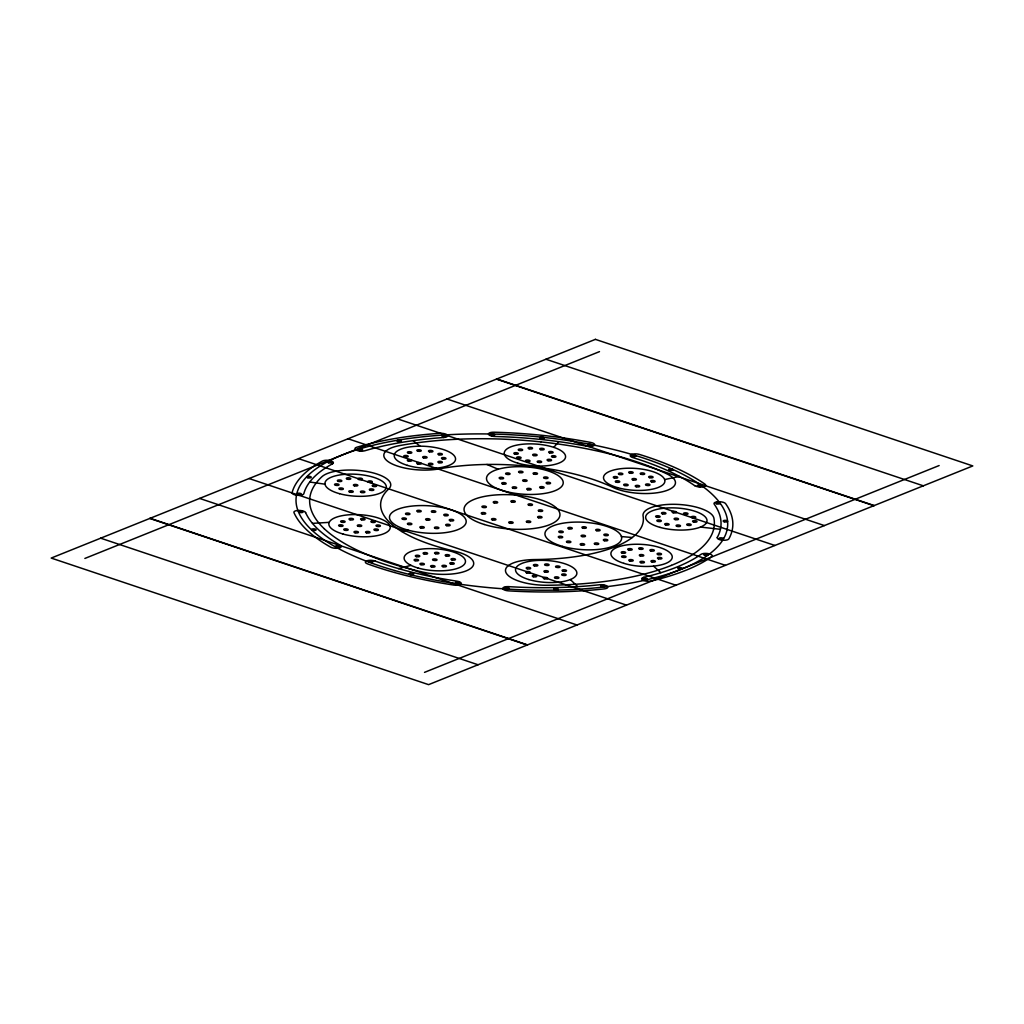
<?xml version="1.0" encoding="UTF-8"?>
<svg xmlns="http://www.w3.org/2000/svg" width="1024" height="1024" viewBox="0 0 1024 1024"><rect width="100%" height="100%" fill="white"/><g stroke="black" fill="none" stroke-linecap="round" stroke-linejoin="round"><path stroke-width="1.5" d="M553.818 447.36L558.707 441.626M84.864 558.451L599.488 351.629M424.512 672.371L939.136 465.549M398.541 568.627L410.97 565.35M664.627 479.565L679.526 476.429M401.638 531.469L408.128 530.15M312.474 523.366L329.203 522.355M621.427 536.563L632.294 537.51M700.493 527.066L720.397 529.306M309.722 482.022L324.979 484.186M545.933 359.232L923.328 485.824M496.819 378.97L874.214 505.562M496.461 379.123L873.856 505.702M446.989 399.002L824.384 525.581M397.517 418.88L774.912 545.472M348.045 438.771L725.44 565.35M298.56 458.65L675.955 585.229M249.088 478.528L626.483 605.12M199.616 498.419L577.011 624.998M150.144 518.298L527.539 644.877M149.786 518.438L527.181 645.03M100.672 538.176L478.067 664.768M486.912 464.461L498.189 469.248M413.158 440.64L420.006 446.182M653.53 566.131L660.838 572.71M570.33 579.558L577.715 586.65M595.405 339.354L51.2 558.067L428.595 684.646L972.8 465.933L595.405 339.354M671.398 565.376L671.155 565.478A202.714 72.32 3.6 0 1 547.123 585.267A35.546 12.685 3.6 0 1 506.022 572.71A35.546 12.685 3.6 0 1 534.81 559.565A131.61 46.95 3.6 0 0 643.085 516.058A35.546 12.685 3.6 0 1 676.122 504.346A35.546 12.685 3.6 0 1 713.907 518.234A202.714 72.32 3.6 0 1 671.398 565.376M540.928 441.894L540.531 441.856A202.714 72.32 3.6 0 0 399.565 445.606A35.546 12.685 3.6 0 0 389.773 462.682A35.546 12.685 3.6 0 0 439.002 468.89A131.61 46.95 3.6 0 1 612.762 487.347A35.546 12.685 3.6 0 0 662.758 491.686A35.546 12.685 3.6 0 0 667.2 474.035A202.714 72.32 3.6 0 0 540.928 441.894M324.237 528.704L324.083 528.563A202.714 72.32 3.6 0 1 321.946 476.698A35.546 12.685 3.6 0 1 367.45 471.629A35.546 12.685 3.6 0 1 388.608 489.075A131.61 46.95 3.6 0 0 453.901 550.989A35.546 12.685 3.6 0 1 470.042 568.896A35.546 12.685 3.6 0 1 422.515 572.058A202.714 72.32 3.6 0 1 324.237 528.704M717.274 537.421A209.408 74.701 3.6 0 0 714.176 504.077A5.914 2.112 3.6 0 1 718.387 501.734A5.914 2.112 3.6 0 1 725.594 503.629A221.222 78.925 3.6 0 1 728.858 538.854A5.914 2.112 3.6 0 1 721.946 540.147A5.914 2.112 3.6 0 1 717.274 537.421M643.84 577.306A209.408 74.701 3.6 0 0 701.03 554.33A5.914 2.112 3.6 0 1 708.89 553.741A5.914 2.112 3.6 0 1 711.706 556.71A221.222 78.925 3.6 0 1 651.29 580.992A5.914 2.112 3.6 0 1 642.982 580.237A5.914 2.112 3.6 0 1 643.84 577.306M508.736 586.637A209.408 74.701 3.6 0 0 599.45 584.768A5.914 2.112 3.6 0 1 607.283 586.227A5.914 2.112 3.6 0 1 604.39 588.877A221.222 78.925 3.6 0 1 508.557 590.861A5.914 2.112 3.6 0 1 502.746 588.39A5.914 2.112 3.6 0 1 508.736 586.637M375.142 561.05A209.408 74.701 3.6 0 0 456.934 581.171A5.914 2.112 3.6 0 1 461.069 583.987A5.914 2.112 3.6 0 1 453.824 585.075A221.222 78.925 3.6 0 1 367.411 563.827A5.914 2.112 3.6 0 1 366.81 560.806A5.914 2.112 3.6 0 1 375.142 561.05M305.6 512.55A209.408 74.701 3.6 0 0 340.25 545.229A5.914 2.112 3.6 0 1 338.765 548.096A5.914 2.112 3.6 0 1 330.547 547.11A221.222 78.925 3.6 0 1 293.952 512.576A5.914 2.112 3.6 0 1 298.842 510.426A5.914 2.112 3.6 0 1 305.6 512.55M332.57 463.757A209.408 74.701 3.6 0 0 303.834 493.734A5.914 2.112 3.6 0 1 297.421 495.296A5.914 2.112 3.6 0 1 292.083 492.698A221.222 78.925 3.6 0 1 322.445 461.03A5.914 2.112 3.6 0 1 330.534 460.749A5.914 2.112 3.6 0 1 332.57 463.757M443.686 437.53A209.408 74.701 3.6 0 0 364.966 450.739A5.914 2.112 3.6 0 1 356.621 450.266A5.914 2.112 3.6 0 1 356.659 447.283A221.222 78.925 3.6 0 1 439.834 433.318A5.914 2.112 3.6 0 1 447.334 435.046A5.914 2.112 3.6 0 1 443.686 437.53M586.662 446.195A209.408 74.701 3.6 0 0 494.874 436.48A5.914 2.112 3.6 0 1 488.512 434.202A5.914 2.112 3.6 0 1 493.914 432.218A221.222 78.925 3.6 0 1 590.874 442.483A5.914 2.112 3.6 0 1 594.278 445.402A5.914 2.112 3.6 0 1 586.662 446.195M694.656 485.632A209.408 74.701 3.6 0 0 632.717 457.536A5.914 2.112 3.6 0 1 631.309 454.515A5.914 2.112 3.6 0 1 639.539 454.464A221.222 78.925 3.6 0 1 704.96 484.134A5.914 2.112 3.6 0 1 702.682 486.886A5.914 2.112 3.6 0 1 694.656 485.632M533.286 576.73A2.24 0.794 3.6 0 0 536.781 576.32A2.24 0.794 3.6 0 0 533.581 575.36A2.24 0.794 3.6 0 0 533.286 576.73M556.544 567.36A2.24 0.794 3.6 0 0 560.038 566.95A2.24 0.794 3.6 0 0 556.838 565.99A2.24 0.794 3.6 0 0 556.544 567.36M534.374 565.862A2.24 0.794 3.6 0 0 537.869 565.453A2.24 0.794 3.6 0 0 534.669 564.493A2.24 0.794 3.6 0 0 534.374 565.862M526.771 572.902A2.24 0.794 3.6 0 0 530.266 572.493A2.24 0.794 3.6 0 0 527.078 571.533A2.24 0.794 3.6 0 0 526.771 572.902M563.059 571.187A2.24 0.794 3.6 0 0 566.554 570.778A2.24 0.794 3.6 0 0 563.354 569.818A2.24 0.794 3.6 0 0 563.059 571.187M527.194 568.755A2.24 0.794 3.6 0 0 530.688 568.346A2.24 0.794 3.6 0 0 527.488 567.386A2.24 0.794 3.6 0 0 527.194 568.755M562.637 575.334A2.24 0.794 3.6 0 0 566.131 574.925A2.24 0.794 3.6 0 0 562.931 573.965A2.24 0.794 3.6 0 0 562.637 575.334M544.243 578.752A2.24 0.794 3.6 0 0 547.738 578.342A2.24 0.794 3.6 0 0 544.538 577.395A2.24 0.794 3.6 0 0 544.243 578.752M545.587 565.338A2.24 0.794 3.6 0 0 549.082 564.928A2.24 0.794 3.6 0 0 545.882 563.968A2.24 0.794 3.6 0 0 545.587 565.338M544.909 572.045A2.24 0.794 3.6 0 0 548.416 571.635A2.24 0.794 3.6 0 0 545.216 570.675A2.24 0.794 3.6 0 0 544.909 572.045M555.456 578.227A2.24 0.794 3.6 0 0 558.95 577.818A2.24 0.794 3.6 0 0 555.75 576.858A2.24 0.794 3.6 0 0 555.456 578.227M528.845 579.558A30.746 10.97 3.6 0 0 576.781 573.978A30.746 10.97 3.6 0 0 532.928 560.819A30.746 10.97 3.6 0 0 528.845 579.558M554.816 589.798A2.24 0.794 3.6 0 0 558.31 589.389A2.24 0.794 3.6 0 0 555.123 588.429A2.24 0.794 3.6 0 0 554.816 589.798M539.2 511.232A2.24 0.794 3.6 0 0 542.72 510.848A2.24 0.794 3.6 0 0 539.558 509.875A2.24 0.794 3.6 0 0 539.2 511.232M623.834 563.341A30.746 10.97 3.6 0 0 672.128 558.042A30.746 10.97 3.6 0 0 628.749 544.666A30.746 10.97 3.6 0 0 623.834 563.341M658.406 558.797A2.24 0.794 3.6 0 0 661.926 558.413A2.24 0.794 3.6 0 0 658.765 557.44A2.24 0.794 3.6 0 0 658.406 558.797M640.282 555.93A2.24 0.794 3.6 0 0 643.802 555.546A2.24 0.794 3.6 0 0 640.64 554.573A2.24 0.794 3.6 0 0 640.282 555.93M628.672 549.978A2.24 0.794 3.6 0 0 632.192 549.594A2.24 0.794 3.6 0 0 629.03 548.608A2.24 0.794 3.6 0 0 628.672 549.978M651.878 561.894A2.24 0.794 3.6 0 0 655.398 561.51A2.24 0.794 3.6 0 0 652.237 560.538A2.24 0.794 3.6 0 0 651.878 561.894M658.01 554.598A2.24 0.794 3.6 0 0 661.53 554.214A2.24 0.794 3.6 0 0 658.368 553.242A2.24 0.794 3.6 0 0 658.01 554.598M622.541 557.261A2.24 0.794 3.6 0 0 626.061 556.877A2.24 0.794 3.6 0 0 622.899 555.904A2.24 0.794 3.6 0 0 622.541 557.261M650.842 550.925A2.24 0.794 3.6 0 0 654.362 550.528A2.24 0.794 3.6 0 0 651.2 549.555A2.24 0.794 3.6 0 0 650.842 550.925M629.722 560.947A2.24 0.794 3.6 0 0 633.242 560.563A2.24 0.794 3.6 0 0 630.08 559.59A2.24 0.794 3.6 0 0 629.722 560.947M622.144 553.075A2.24 0.794 3.6 0 0 625.664 552.691A2.24 0.794 3.6 0 0 622.502 551.718A2.24 0.794 3.6 0 0 622.144 553.075M639.629 549.146A2.24 0.794 3.6 0 0 643.149 548.762A2.24 0.794 3.6 0 0 639.987 547.789A2.24 0.794 3.6 0 0 639.629 549.146M640.922 562.726A2.24 0.794 3.6 0 0 644.442 562.33A2.24 0.794 3.6 0 0 641.28 561.357A2.24 0.794 3.6 0 0 640.922 562.726M484.25 524.48A48.026 17.139 3.6 0 0 559.744 516.224A48.026 17.139 3.6 0 0 492.006 495.296A48.026 17.139 3.6 0 0 484.25 524.48M527.232 522.291A2.24 0.794 3.6 0 0 530.765 521.907A2.24 0.794 3.6 0 0 527.603 520.934A2.24 0.794 3.6 0 0 527.232 522.291M482.88 507.418A2.24 0.794 3.6 0 0 486.4 507.021A2.24 0.794 3.6 0 0 483.238 506.048A2.24 0.794 3.6 0 0 482.88 507.418M538.534 517.747A2.24 0.794 3.6 0 0 542.054 517.363A2.24 0.794 3.6 0 0 538.893 516.39A2.24 0.794 3.6 0 0 538.534 517.747M511.782 502.042A2.24 0.794 3.6 0 0 515.302 501.658A2.24 0.794 3.6 0 0 512.141 500.685A2.24 0.794 3.6 0 0 511.782 502.042M492.429 519.923A2.24 0.794 3.6 0 0 495.949 519.539A2.24 0.794 3.6 0 0 492.787 518.566A2.24 0.794 3.6 0 0 492.429 519.923M509.632 523.123A2.24 0.794 3.6 0 0 513.152 522.739A2.24 0.794 3.6 0 0 509.99 521.766A2.24 0.794 3.6 0 0 509.632 523.123M494.17 502.874A2.24 0.794 3.6 0 0 497.69 502.49A2.24 0.794 3.6 0 0 494.528 501.517A2.24 0.794 3.6 0 0 494.17 502.874M528.986 505.242A2.24 0.794 3.6 0 0 532.506 504.858A2.24 0.794 3.6 0 0 529.344 503.872A2.24 0.794 3.6 0 0 528.986 505.242M482.214 513.933A2.24 0.794 3.6 0 0 485.734 513.536A2.24 0.794 3.6 0 0 482.573 512.563A2.24 0.794 3.6 0 0 482.214 513.933M394.906 570.586A216.218 77.133 3.6 0 0 727.437 527.68A216.218 77.133 3.6 0 0 413.21 437.926A216.218 77.133 3.6 0 0 394.906 570.586M415.104 560.717A2.24 0.794 3.6 0 0 418.573 560.294A2.24 0.794 3.6 0 0 415.334 559.347A2.24 0.794 3.6 0 0 415.104 560.717M452.019 559.949A2.24 0.794 3.6 0 0 455.488 559.514A2.24 0.794 3.6 0 0 452.25 558.579A2.24 0.794 3.6 0 0 452.019 559.949M435.546 553.728A2.24 0.794 3.6 0 0 439.014 553.293A2.24 0.794 3.6 0 0 435.789 552.358A2.24 0.794 3.6 0 0 435.546 553.728M416.333 556.634A2.24 0.794 3.6 0 0 419.802 556.211A2.24 0.794 3.6 0 0 416.563 555.264A2.24 0.794 3.6 0 0 416.333 556.634M450.79 564.032A2.24 0.794 3.6 0 0 454.259 563.597A2.24 0.794 3.6 0 0 451.021 562.662A2.24 0.794 3.6 0 0 450.79 564.032M424.141 553.971A2.24 0.794 3.6 0 0 427.61 553.536A2.24 0.794 3.6 0 0 424.371 552.589A2.24 0.794 3.6 0 0 424.141 553.971M442.982 566.707A2.24 0.794 3.6 0 0 446.451 566.272A2.24 0.794 3.6 0 0 443.213 565.325A2.24 0.794 3.6 0 0 442.982 566.707M420.928 564.659A2.24 0.794 3.6 0 0 424.397 564.224A2.24 0.794 3.6 0 0 421.158 563.29A2.24 0.794 3.6 0 0 420.928 564.659M446.195 556.006A2.24 0.794 3.6 0 0 449.664 555.584A2.24 0.794 3.6 0 0 446.426 554.637A2.24 0.794 3.6 0 0 446.195 556.006M433.562 560.333A2.24 0.794 3.6 0 0 437.03 559.91A2.24 0.794 3.6 0 0 433.792 558.963A2.24 0.794 3.6 0 0 433.562 560.333M431.578 566.938A2.24 0.794 3.6 0 0 435.046 566.515A2.24 0.794 3.6 0 0 431.808 565.568A2.24 0.794 3.6 0 0 431.578 566.938M417.856 567.962A30.746 10.97 3.6 0 0 465.421 562.086A30.746 10.97 3.6 0 0 421.107 549.146A30.746 10.97 3.6 0 0 417.856 567.962M343.002 534.029A30.746 10.97 3.6 0 0 390.195 527.859A30.746 10.97 3.6 0 0 345.408 515.149A30.746 10.97 3.6 0 0 343.002 534.029M344.755 530.227A2.24 0.794 3.6 0 0 348.186 529.779A2.24 0.794 3.6 0 0 344.922 528.858A2.24 0.794 3.6 0 0 344.755 530.227M358.336 526.285A2.24 0.794 3.6 0 0 361.766 525.837A2.24 0.794 3.6 0 0 358.502 524.915A2.24 0.794 3.6 0 0 358.336 526.285M377.011 526.374A2.24 0.794 3.6 0 0 380.454 525.926A2.24 0.794 3.6 0 0 377.19 525.005A2.24 0.794 3.6 0 0 377.011 526.374M339.648 526.195A2.24 0.794 3.6 0 0 343.091 525.747A2.24 0.794 3.6 0 0 339.827 524.826A2.24 0.794 3.6 0 0 339.648 526.195M355.046 532.762A2.24 0.794 3.6 0 0 358.477 532.314A2.24 0.794 3.6 0 0 355.213 531.379A2.24 0.794 3.6 0 0 355.046 532.762M361.626 519.821A2.24 0.794 3.6 0 0 365.056 519.373A2.24 0.794 3.6 0 0 361.792 518.438A2.24 0.794 3.6 0 0 361.626 519.821M366.592 532.813A2.24 0.794 3.6 0 0 370.022 532.365A2.24 0.794 3.6 0 0 366.758 531.443A2.24 0.794 3.6 0 0 366.592 532.813M350.067 519.77A2.24 0.794 3.6 0 0 353.51 519.309A2.24 0.794 3.6 0 0 350.246 518.387A2.24 0.794 3.6 0 0 350.067 519.77M371.917 522.342A2.24 0.794 3.6 0 0 375.347 521.894A2.24 0.794 3.6 0 0 372.083 520.973A2.24 0.794 3.6 0 0 371.917 522.342M374.976 530.381A2.24 0.794 3.6 0 0 378.419 529.933A2.24 0.794 3.6 0 0 375.155 528.998A2.24 0.794 3.6 0 0 374.976 530.381M341.683 522.202A2.24 0.794 3.6 0 0 345.126 521.754A2.24 0.794 3.6 0 0 341.85 520.819A2.24 0.794 3.6 0 0 341.683 522.202M339.494 493.683A30.746 10.97 3.6 0 0 386.291 487.232A30.746 10.97 3.6 0 0 341.056 474.752A30.746 10.97 3.6 0 0 339.494 493.683M335.616 485.274A2.24 0.794 3.6 0 0 339.034 484.8A2.24 0.794 3.6 0 0 335.731 483.891A2.24 0.794 3.6 0 0 335.616 485.274M354.445 485.837A2.24 0.794 3.6 0 0 357.85 485.376A2.24 0.794 3.6 0 0 354.56 484.467A2.24 0.794 3.6 0 0 354.445 485.837M370.432 490.304A2.24 0.794 3.6 0 0 373.85 489.83A2.24 0.794 3.6 0 0 370.547 488.922A2.24 0.794 3.6 0 0 370.432 490.304M338.445 481.382A2.24 0.794 3.6 0 0 341.862 480.909A2.24 0.794 3.6 0 0 338.56 480A2.24 0.794 3.6 0 0 338.445 481.382M339.981 489.382A2.24 0.794 3.6 0 0 343.398 488.909A2.24 0.794 3.6 0 0 340.096 488A2.24 0.794 3.6 0 0 339.981 489.382M368.909 482.304A2.24 0.794 3.6 0 0 372.314 481.83A2.24 0.794 3.6 0 0 369.011 480.922A2.24 0.794 3.6 0 0 368.909 482.304M349.862 492.147A2.24 0.794 3.6 0 0 353.28 491.674A2.24 0.794 3.6 0 0 349.978 490.765A2.24 0.794 3.6 0 0 349.862 492.147M359.014 479.539A2.24 0.794 3.6 0 0 362.432 479.066A2.24 0.794 3.6 0 0 359.13 478.157A2.24 0.794 3.6 0 0 359.014 479.539M373.261 486.413A2.24 0.794 3.6 0 0 376.678 485.939A2.24 0.794 3.6 0 0 373.376 485.03A2.24 0.794 3.6 0 0 373.261 486.413M361.498 492.493A2.24 0.794 3.6 0 0 364.902 492.019A2.24 0.794 3.6 0 0 361.613 491.11A2.24 0.794 3.6 0 0 361.498 492.493M347.392 479.194A2.24 0.794 3.6 0 0 350.797 478.72A2.24 0.794 3.6 0 0 347.507 477.811A2.24 0.794 3.6 0 0 347.392 479.194M687.757 525.299A2.24 0.794 3.6 0 0 691.187 524.838A2.24 0.794 3.6 0 0 687.898 523.917A2.24 0.794 3.6 0 0 687.757 525.299M662.528 513.869A2.24 0.794 3.6 0 0 665.958 513.408A2.24 0.794 3.6 0 0 662.682 512.486A2.24 0.794 3.6 0 0 662.528 513.869M657.907 521.382A2.24 0.794 3.6 0 0 661.325 520.922A2.24 0.794 3.6 0 0 658.048 520A2.24 0.794 3.6 0 0 657.907 521.382M677.107 526.4A2.24 0.794 3.6 0 0 680.525 525.939A2.24 0.794 3.6 0 0 677.248 525.03A2.24 0.794 3.6 0 0 677.107 526.4M673.19 512.755A2.24 0.794 3.6 0 0 676.608 512.294A2.24 0.794 3.6 0 0 673.331 511.373A2.24 0.794 3.6 0 0 673.19 512.755M665.702 524.902A2.24 0.794 3.6 0 0 669.12 524.442A2.24 0.794 3.6 0 0 665.843 523.533A2.24 0.794 3.6 0 0 665.702 524.902M684.595 514.253A2.24 0.794 3.6 0 0 688.013 513.792A2.24 0.794 3.6 0 0 684.736 512.87A2.24 0.794 3.6 0 0 684.595 514.253M693.594 521.997A2.24 0.794 3.6 0 0 697.024 521.536A2.24 0.794 3.6 0 0 693.734 520.627A2.24 0.794 3.6 0 0 693.594 521.997M656.691 517.158A2.24 0.794 3.6 0 0 660.122 516.698A2.24 0.794 3.6 0 0 656.832 515.776A2.24 0.794 3.6 0 0 656.691 517.158M675.149 519.578A2.24 0.794 3.6 0 0 678.566 519.117A2.24 0.794 3.6 0 0 675.29 518.208A2.24 0.794 3.6 0 0 675.149 519.578M692.39 517.786A2.24 0.794 3.6 0 0 695.808 517.325A2.24 0.794 3.6 0 0 692.531 516.403A2.24 0.794 3.6 0 0 692.39 517.786M660.006 527.373A30.746 10.97 3.6 0 0 706.995 521.062A30.746 10.97 3.6 0 0 661.99 508.467A30.746 10.97 3.6 0 0 660.006 527.373M429.44 451.789A2.24 0.794 3.6 0 0 432.947 451.392A2.24 0.794 3.6 0 0 429.76 450.419A2.24 0.794 3.6 0 0 429.44 451.789M417.754 463.987A2.24 0.794 3.6 0 0 421.261 463.59A2.24 0.794 3.6 0 0 418.074 462.618A2.24 0.794 3.6 0 0 417.754 463.987M438.848 462.694A2.24 0.794 3.6 0 0 442.355 462.298A2.24 0.794 3.6 0 0 439.181 461.338A2.24 0.794 3.6 0 0 438.848 462.694M438.861 454.758A2.24 0.794 3.6 0 0 442.368 454.362A2.24 0.794 3.6 0 0 439.194 453.389A2.24 0.794 3.6 0 0 438.861 454.758M408.32 461.018A2.24 0.794 3.6 0 0 411.827 460.621A2.24 0.794 3.6 0 0 408.653 459.648A2.24 0.794 3.6 0 0 408.32 461.018M442.458 458.931A2.24 0.794 3.6 0 0 445.965 458.534A2.24 0.794 3.6 0 0 442.79 457.562A2.24 0.794 3.6 0 0 442.458 458.931M404.723 456.845A2.24 0.794 3.6 0 0 408.23 456.448A2.24 0.794 3.6 0 0 405.056 455.475A2.24 0.794 3.6 0 0 404.723 456.845M417.779 451.136A2.24 0.794 3.6 0 0 421.286 450.739A2.24 0.794 3.6 0 0 418.099 449.779A2.24 0.794 3.6 0 0 417.779 451.136M429.402 464.627A2.24 0.794 3.6 0 0 432.922 464.23A2.24 0.794 3.6 0 0 429.734 463.27A2.24 0.794 3.6 0 0 429.402 464.627M423.59 457.882A2.24 0.794 3.6 0 0 427.098 457.485A2.24 0.794 3.6 0 0 423.923 456.525A2.24 0.794 3.6 0 0 423.59 457.882M408.333 453.069A2.24 0.794 3.6 0 0 411.84 452.672A2.24 0.794 3.6 0 0 408.666 451.712A2.24 0.794 3.6 0 0 408.333 453.069M407.334 465.344A30.746 10.97 3.6 0 0 455.45 459.904A30.746 10.97 3.6 0 0 411.84 446.643A30.746 10.97 3.6 0 0 407.334 465.344M517.76 463.142A30.746 10.97 3.6 0 0 565.504 457.408A30.746 10.97 3.6 0 0 521.421 444.365A30.746 10.97 3.6 0 0 517.76 463.142M529.088 448.755A2.24 0.794 3.6 0 0 532.57 448.346A2.24 0.794 3.6 0 0 529.357 447.386A2.24 0.794 3.6 0 0 529.088 448.755M533.645 455.565A2.24 0.794 3.6 0 0 537.126 455.142A2.24 0.794 3.6 0 0 533.914 454.195A2.24 0.794 3.6 0 0 533.645 455.565M526.566 461.44A2.24 0.794 3.6 0 0 530.048 461.018A2.24 0.794 3.6 0 0 526.835 460.07A2.24 0.794 3.6 0 0 526.566 461.44M540.723 449.69A2.24 0.794 3.6 0 0 544.205 449.28A2.24 0.794 3.6 0 0 540.992 448.32A2.24 0.794 3.6 0 0 540.723 449.69M519.206 450.419A2.24 0.794 3.6 0 0 522.688 450.01A2.24 0.794 3.6 0 0 519.462 449.062A2.24 0.794 3.6 0 0 519.206 450.419M548.083 460.698A2.24 0.794 3.6 0 0 551.565 460.288A2.24 0.794 3.6 0 0 548.352 459.328A2.24 0.794 3.6 0 0 548.083 460.698M514.829 454.054A2.24 0.794 3.6 0 0 518.31 453.632A2.24 0.794 3.6 0 0 515.098 452.685A2.24 0.794 3.6 0 0 514.829 454.054M552.461 457.075A2.24 0.794 3.6 0 0 555.942 456.653A2.24 0.794 3.6 0 0 552.73 455.706A2.24 0.794 3.6 0 0 552.461 457.075M538.189 462.362A2.24 0.794 3.6 0 0 541.67 461.952A2.24 0.794 3.6 0 0 538.458 460.992A2.24 0.794 3.6 0 0 538.189 462.362M517.632 458.253A2.24 0.794 3.6 0 0 521.114 457.843A2.24 0.794 3.6 0 0 517.901 456.896A2.24 0.794 3.6 0 0 517.632 458.253M549.645 452.864A2.24 0.794 3.6 0 0 553.126 452.454A2.24 0.794 3.6 0 0 549.914 451.494A2.24 0.794 3.6 0 0 549.645 452.864M617.472 487.616A30.746 10.97 3.6 0 0 664.845 481.587A30.746 10.97 3.6 0 0 620.288 468.762A30.746 10.97 3.6 0 0 617.472 487.616M641.267 474.317A2.24 0.794 3.6 0 0 644.723 473.869A2.24 0.794 3.6 0 0 641.472 472.934A2.24 0.794 3.6 0 0 641.267 474.317M632.986 479.923A2.24 0.794 3.6 0 0 636.442 479.488A2.24 0.794 3.6 0 0 633.19 478.554A2.24 0.794 3.6 0 0 632.986 479.923M616.32 482.176A2.24 0.794 3.6 0 0 619.776 481.741A2.24 0.794 3.6 0 0 616.525 480.806A2.24 0.794 3.6 0 0 616.32 482.176M649.651 477.67A2.24 0.794 3.6 0 0 653.107 477.235A2.24 0.794 3.6 0 0 649.856 476.301A2.24 0.794 3.6 0 0 649.651 477.67M629.722 473.101A2.24 0.794 3.6 0 0 633.178 472.653A2.24 0.794 3.6 0 0 629.926 471.718A2.24 0.794 3.6 0 0 629.722 473.101M636.25 486.758A2.24 0.794 3.6 0 0 639.706 486.323A2.24 0.794 3.6 0 0 636.454 485.389A2.24 0.794 3.6 0 0 636.25 486.758M619.418 474.483A2.24 0.794 3.6 0 0 622.874 474.048A2.24 0.794 3.6 0 0 619.635 473.114A2.24 0.794 3.6 0 0 619.418 474.483M646.541 485.363A2.24 0.794 3.6 0 0 649.997 484.928A2.24 0.794 3.6 0 0 646.746 483.994A2.24 0.794 3.6 0 0 646.541 485.363M624.704 485.542A2.24 0.794 3.6 0 0 628.16 485.094A2.24 0.794 3.6 0 0 624.909 484.16A2.24 0.794 3.6 0 0 624.704 485.542M614.31 477.952A2.24 0.794 3.6 0 0 617.754 477.517A2.24 0.794 3.6 0 0 614.515 476.582A2.24 0.794 3.6 0 0 614.31 477.952M651.661 481.894A2.24 0.794 3.6 0 0 655.117 481.459A2.24 0.794 3.6 0 0 651.866 480.525A2.24 0.794 3.6 0 0 651.661 481.894M502.682 490.56A38.426 13.709 3.6 0 0 563.059 483.955A38.426 13.709 3.6 0 0 508.877 467.213A38.426 13.709 3.6 0 0 502.682 490.56M513.152 488.205A2.24 0.794 3.6 0 0 516.685 487.821A2.24 0.794 3.6 0 0 513.523 486.848A2.24 0.794 3.6 0 0 513.152 488.205M534.003 474.112A2.24 0.794 3.6 0 0 537.523 473.728A2.24 0.794 3.6 0 0 534.362 472.755A2.24 0.794 3.6 0 0 534.003 474.112M547.046 483.635A2.24 0.794 3.6 0 0 550.566 483.251A2.24 0.794 3.6 0 0 547.405 482.278A2.24 0.794 3.6 0 0 547.046 483.635M523.584 481.165A2.24 0.794 3.6 0 0 527.104 480.768A2.24 0.794 3.6 0 0 523.942 479.795A2.24 0.794 3.6 0 0 523.584 481.165M519.501 472.576A2.24 0.794 3.6 0 0 523.021 472.192A2.24 0.794 3.6 0 0 519.859 471.219A2.24 0.794 3.6 0 0 519.501 472.576M544.525 478.336A2.24 0.794 3.6 0 0 548.045 477.952A2.24 0.794 3.6 0 0 544.883 476.979A2.24 0.794 3.6 0 0 544.525 478.336M502.63 483.981A2.24 0.794 3.6 0 0 506.163 483.597A2.24 0.794 3.6 0 0 503.002 482.624A2.24 0.794 3.6 0 0 502.63 483.981M540.608 488A2.24 0.794 3.6 0 0 544.128 487.616A2.24 0.794 3.6 0 0 540.966 486.63A2.24 0.794 3.6 0 0 540.608 488M527.654 489.741A2.24 0.794 3.6 0 0 531.187 489.357A2.24 0.794 3.6 0 0 528.026 488.384A2.24 0.794 3.6 0 0 527.654 489.741M506.547 474.317A2.24 0.794 3.6 0 0 510.08 473.933A2.24 0.794 3.6 0 0 506.918 472.96A2.24 0.794 3.6 0 0 506.547 474.317M500.109 478.682A2.24 0.794 3.6 0 0 503.629 478.298A2.24 0.794 3.6 0 0 500.48 477.312A2.24 0.794 3.6 0 0 500.109 478.682M406.387 529.664A38.426 13.709 3.6 0 0 466.099 522.509A38.426 13.709 3.6 0 0 411.008 506.189A38.426 13.709 3.6 0 0 406.387 529.664M450.227 520.768A2.24 0.794 3.6 0 0 453.709 520.346A2.24 0.794 3.6 0 0 450.496 519.398A2.24 0.794 3.6 0 0 450.227 520.768M402.931 519.334A2.24 0.794 3.6 0 0 406.413 518.912A2.24 0.794 3.6 0 0 403.2 517.965A2.24 0.794 3.6 0 0 402.931 519.334M417.741 511.693A2.24 0.794 3.6 0 0 421.222 511.27A2.24 0.794 3.6 0 0 418.01 510.323A2.24 0.794 3.6 0 0 417.741 511.693M426.586 520.051A2.24 0.794 3.6 0 0 430.067 519.629A2.24 0.794 3.6 0 0 426.854 518.682A2.24 0.794 3.6 0 0 426.586 520.051M408.397 524.493A2.24 0.794 3.6 0 0 411.878 524.083A2.24 0.794 3.6 0 0 408.666 523.123A2.24 0.794 3.6 0 0 408.397 524.493M406.502 514.445A2.24 0.794 3.6 0 0 409.984 514.022A2.24 0.794 3.6 0 0 406.771 513.075A2.24 0.794 3.6 0 0 406.502 514.445M446.669 525.658A2.24 0.794 3.6 0 0 450.15 525.248A2.24 0.794 3.6 0 0 446.938 524.288A2.24 0.794 3.6 0 0 446.669 525.658M432.346 512.141A2.24 0.794 3.6 0 0 435.827 511.718A2.24 0.794 3.6 0 0 432.614 510.771A2.24 0.794 3.6 0 0 432.346 512.141M444.762 515.61A2.24 0.794 3.6 0 0 448.243 515.187A2.24 0.794 3.6 0 0 445.03 514.24A2.24 0.794 3.6 0 0 444.762 515.61M420.813 527.962A2.24 0.794 3.6 0 0 424.294 527.552A2.24 0.794 3.6 0 0 421.082 526.592A2.24 0.794 3.6 0 0 420.813 527.962M435.43 528.41A2.24 0.794 3.6 0 0 438.912 527.987A2.24 0.794 3.6 0 0 435.699 527.04A2.24 0.794 3.6 0 0 435.43 528.41M562.611 546.394A38.426 13.709 3.6 0 0 621.606 538.701A38.426 13.709 3.6 0 0 565.658 522.803A38.426 13.709 3.6 0 0 562.611 546.394M568.858 528.806A2.24 0.794 3.6 0 0 572.301 528.358A2.24 0.794 3.6 0 0 569.037 527.437A2.24 0.794 3.6 0 0 568.858 528.806M595.315 544.346A2.24 0.794 3.6 0 0 598.758 543.898A2.24 0.794 3.6 0 0 595.494 542.963A2.24 0.794 3.6 0 0 595.315 544.346M567.462 542.451A2.24 0.794 3.6 0 0 570.906 542.003A2.24 0.794 3.6 0 0 567.642 541.082A2.24 0.794 3.6 0 0 567.462 542.451M582.093 536.576A2.24 0.794 3.6 0 0 585.523 536.128A2.24 0.794 3.6 0 0 582.259 535.206A2.24 0.794 3.6 0 0 582.093 536.576M604.352 540.71A2.24 0.794 3.6 0 0 607.795 540.262A2.24 0.794 3.6 0 0 604.531 539.341A2.24 0.794 3.6 0 0 604.352 540.71M581.222 545.011A2.24 0.794 3.6 0 0 584.666 544.563A2.24 0.794 3.6 0 0 581.402 543.629A2.24 0.794 3.6 0 0 581.222 545.011M582.95 528.141A2.24 0.794 3.6 0 0 586.394 527.693A2.24 0.794 3.6 0 0 583.13 526.771A2.24 0.794 3.6 0 0 582.95 528.141M559.296 537.651A2.24 0.794 3.6 0 0 562.739 537.203A2.24 0.794 3.6 0 0 559.475 536.282A2.24 0.794 3.6 0 0 559.296 537.651M559.821 532.442A2.24 0.794 3.6 0 0 563.264 531.994A2.24 0.794 3.6 0 0 560 531.059A2.24 0.794 3.6 0 0 559.821 532.442M604.877 535.501A2.24 0.794 3.6 0 0 608.32 535.053A2.24 0.794 3.6 0 0 605.056 534.131A2.24 0.794 3.6 0 0 604.877 535.501M596.71 530.701A2.24 0.794 3.6 0 0 600.154 530.253A2.24 0.794 3.6 0 0 596.89 529.331A2.24 0.794 3.6 0 0 596.71 530.701M678.771 568.96A2.24 0.794 3.6 0 0 682.291 568.576A2.24 0.794 3.6 0 0 679.13 567.59A2.24 0.794 3.6 0 0 678.771 568.96M704.653 555.238A2.24 0.794 3.6 0 0 708.147 554.829A2.24 0.794 3.6 0 0 704.947 553.869A2.24 0.794 3.6 0 0 704.653 555.238M720.077 539.226A2.24 0.794 3.6 0 0 723.533 538.79A2.24 0.794 3.6 0 0 720.294 537.843A2.24 0.794 3.6 0 0 720.077 539.226M724.224 521.766A2.24 0.794 3.6 0 0 727.642 521.306A2.24 0.794 3.6 0 0 724.365 520.397A2.24 0.794 3.6 0 0 724.224 521.766M716.723 503.782A2.24 0.794 3.6 0 0 720.243 503.398A2.24 0.794 3.6 0 0 717.069 502.426A2.24 0.794 3.6 0 0 716.723 503.782M643.968 579.674A2.24 0.794 3.6 0 0 647.398 579.213A2.24 0.794 3.6 0 0 644.122 578.291A2.24 0.794 3.6 0 0 643.968 579.674M601.843 586.739A2.24 0.794 3.6 0 0 605.312 586.304A2.24 0.794 3.6 0 0 602.074 585.357A2.24 0.794 3.6 0 0 601.843 586.739M505.549 588.749A2.24 0.794 3.6 0 0 508.954 588.262A2.24 0.794 3.6 0 0 505.638 587.366A2.24 0.794 3.6 0 0 505.549 588.749M540.787 438.566A2.24 0.794 3.6 0 0 544.269 438.144A2.24 0.794 3.6 0 0 541.056 437.197A2.24 0.794 3.6 0 0 540.787 438.566M491.251 435.418A2.24 0.794 3.6 0 0 494.707 434.97A2.24 0.794 3.6 0 0 491.456 434.048A2.24 0.794 3.6 0 0 491.251 435.418M442.778 436.429A2.24 0.794 3.6 0 0 446.195 435.968A2.24 0.794 3.6 0 0 442.906 435.046A2.24 0.794 3.6 0 0 442.778 436.429M397.837 441.51A2.24 0.794 3.6 0 0 401.344 441.114A2.24 0.794 3.6 0 0 398.17 440.141A2.24 0.794 3.6 0 0 397.837 441.51M359.117 450.458A2.24 0.794 3.6 0 0 362.598 450.035A2.24 0.794 3.6 0 0 359.373 449.088A2.24 0.794 3.6 0 0 359.117 450.458M588.698 445.709A2.24 0.794 3.6 0 0 592.205 445.312A2.24 0.794 3.6 0 0 589.03 444.339A2.24 0.794 3.6 0 0 588.698 445.709M632.538 456.486A2.24 0.794 3.6 0 0 635.955 456.026A2.24 0.794 3.6 0 0 632.666 455.117A2.24 0.794 3.6 0 0 632.538 456.486M669.67 470.259A2.24 0.794 3.6 0 0 673.126 469.824A2.24 0.794 3.6 0 0 669.888 468.89A2.24 0.794 3.6 0 0 669.67 470.259M698.253 486.323A2.24 0.794 3.6 0 0 701.734 485.901A2.24 0.794 3.6 0 0 698.534 484.954A2.24 0.794 3.6 0 0 698.253 486.323M312.691 530.266A2.24 0.794 3.6 0 0 316.134 529.818A2.24 0.794 3.6 0 0 312.87 528.883A2.24 0.794 3.6 0 0 312.691 530.266M336.448 547.162A2.24 0.794 3.6 0 0 339.853 546.688A2.24 0.794 3.6 0 0 336.55 545.779A2.24 0.794 3.6 0 0 336.448 547.162M369.472 562.15A2.24 0.794 3.6 0 0 372.966 561.754A2.24 0.794 3.6 0 0 369.779 560.794A2.24 0.794 3.6 0 0 369.472 562.15M410.24 574.515A2.24 0.794 3.6 0 0 413.709 574.093A2.24 0.794 3.6 0 0 410.47 573.146A2.24 0.794 3.6 0 0 410.24 574.515M456.422 583.539A2.24 0.794 3.6 0 0 459.866 583.091A2.24 0.794 3.6 0 0 456.589 582.17A2.24 0.794 3.6 0 0 456.422 583.539M299.622 512.41A2.24 0.794 3.6 0 0 303.091 511.987A2.24 0.794 3.6 0 0 299.866 511.04A2.24 0.794 3.6 0 0 299.622 512.41M297.933 494.579A2.24 0.794 3.6 0 0 301.44 494.182A2.24 0.794 3.6 0 0 298.253 493.21A2.24 0.794 3.6 0 0 297.933 494.579M307.84 477.747A2.24 0.794 3.6 0 0 311.258 477.274A2.24 0.794 3.6 0 0 307.955 476.365A2.24 0.794 3.6 0 0 307.84 477.747M328.563 462.758A2.24 0.794 3.6 0 0 332.019 462.31A2.24 0.794 3.6 0 0 328.755 461.389A2.24 0.794 3.6 0 0 328.563 462.758"/></g></svg>
